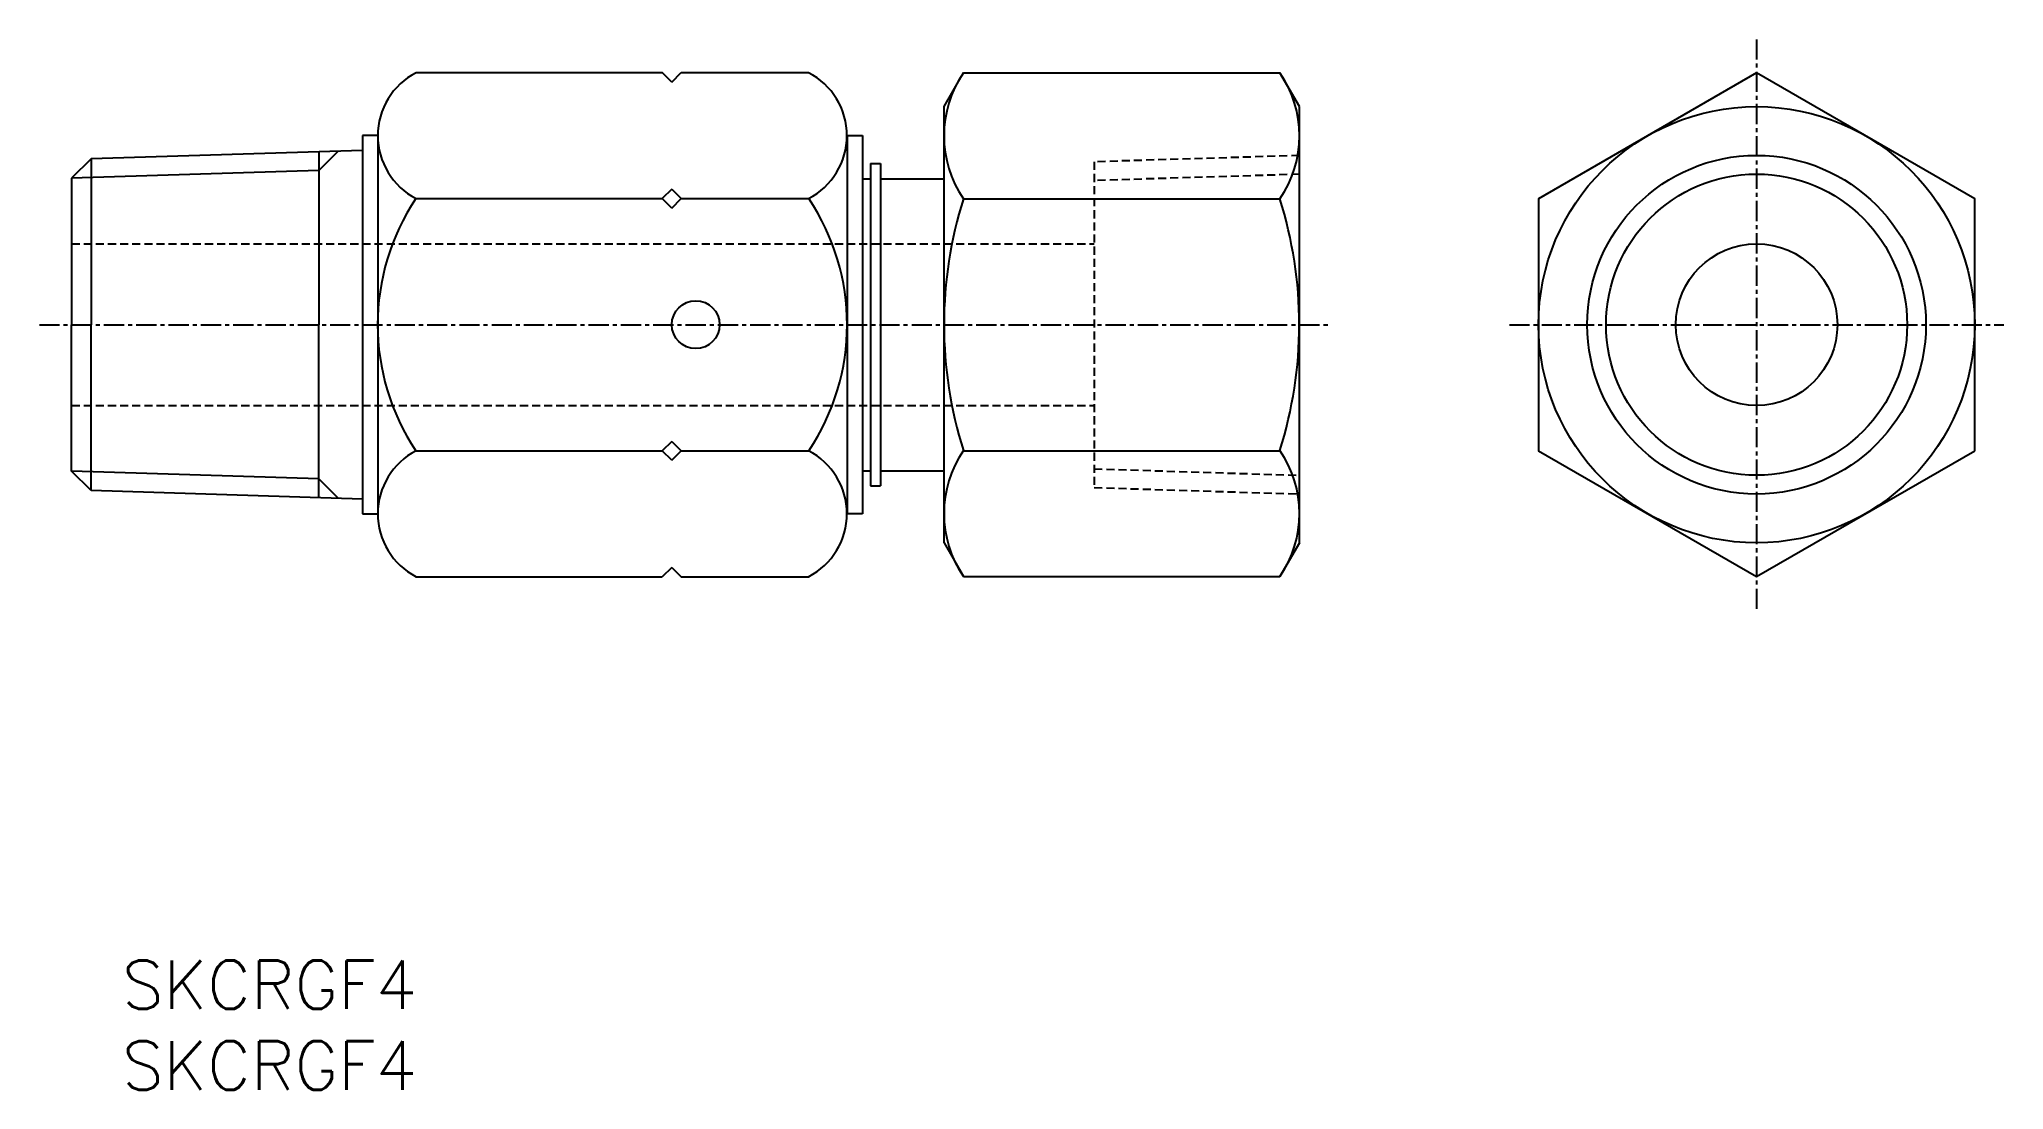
# Model space of a CAD drawing. Extents: x 75 to 196, y 57 to 122.
import ezdxf
from ezdxf.enums import TextEntityAlignment as Align

# ---------------------------------------------------------------- set-up
doc = ezdxf.new("R2010")
doc.units = 0
doc.linetypes.add('CENTER', pattern=[2, 1.25, -0.25, 0.25, -0.25])
doc.linetypes.add('DASHED', pattern=[0.75, 0.5, -0.25])
doc.layers.get('0').update_dxf_attribs({"linetype": 'CONTINUOUS'})
doc.layers.add('CENTER', color=1, linetype='CENTER')
doc.styles.get("Standard").update_dxf_attribs({"font": 'txt.shx', "bigfont": 'extfont.shx'})

msp = doc.modelspace()

# ---------------------------------------------------------------- linework, layer by layer
for p, q in [((97.89, 119.6), (113.13, 119.6)), ((113.72, 119.01), (113.13, 119.6)), ((113.72, 119.01), (114.31, 119.6)), ((114.31, 119.6), (122.2, 119.6)), ((94.57, 115.7), (94.57, 92.3)), ((95.52, 115.7), (94.57, 115.7)), ((95.52, 115.7), (95.52, 92.3)), ((124.57, 115.7), (124.57, 92.3)), ((124.57, 115.7), (125.52, 115.7)), ((125.52, 115.7), (125.52, 92.3)), ((94.57, 114.78), (77.77, 114.26)), ((91.87, 114.7), (91.87, 104)), ((77.77, 114.26), (76.57, 113.06)), ((77.77, 114.26), (77.77, 104)), ((126.02, 113.97), (126.02, 94.03)), ((126.02, 113.97), (126.63, 113.97)), ((126.63, 113.97), (126.63, 94.03)), ((76.57, 113.06), (76.57, 104)), ((113.72, 112.38), (113.13, 111.8)), ((113.72, 112.38), (114.31, 111.8)), ((125.52, 113.03), (126.02, 113.03)), ((126.63, 113.03), (130.57, 113.03)), ((97.89, 111.8), (113.13, 111.8)), ((113.72, 111.21), (113.13, 111.8)), ((113.72, 111.21), (114.31, 111.8)), ((114.31, 111.8), (122.2, 111.8)), ((76.57, 94.94), (76.57, 104)), ((77.77, 93.74), (77.77, 104)), ((91.87, 93.3), (91.87, 104)), ((97.89, 96.2), (113.13, 96.2)), ((113.72, 96.78), (113.13, 96.2)), ((113.72, 95.61), (113.13, 96.2)), ((113.72, 96.78), (114.31, 96.2)), ((113.72, 95.61), (114.31, 96.2)), ((114.31, 96.2), (122.2, 96.2)), ((77.77, 93.74), (76.57, 94.94)), ((125.52, 94.96), (126.02, 94.96)), ((126.63, 94.96), (130.57, 94.96)), ((94.57, 93.21), (77.77, 93.74)), ((126.02, 94.03), (126.63, 94.03)), ((94.57, 92.3), (95.52, 92.3)), ((125.52, 92.3), (124.57, 92.3)), ((113.72, 88.98), (113.13, 88.4)), ((113.72, 88.98), (114.31, 88.4)), ((97.89, 88.4), (113.13, 88.4)), ((114.31, 88.4), (122.2, 88.4))]:
    msp.add_line(p, q)
at = {"color": 7, "linetype": 'CONTINUOUS'}
for p, q in [((130.57, 117.5), (131.77, 119.59)), ((131.77, 119.59), (151.36, 119.59)), ((152.57, 117.5), (151.36, 119.59)), ((130.57, 90.5), (130.57, 117.5)), ((152.57, 90.5), (152.57, 117.5)), ((152.57, 90.5), (152.57, 117.5)), ((187.62, 115.69), (187.62, 115.69)), ((190.99, 113.74), (190.99, 113.74)), ((131.77, 111.79), (151.36, 111.79)), ((131.77, 96.2), (151.36, 96.2)), ((130.57, 90.5), (131.77, 88.41)), ((152.57, 90.5), (151.36, 88.41)), ((131.77, 88.41), (151.36, 88.41))]:
    msp.add_line(p, q, dxfattribs=at)
at = {"color": 3}
for p, q in [((93.07, 114.74), (91.87, 113.54)), ((91.87, 113.54), (76.57, 113.06)), ((91.87, 94.46), (76.57, 94.94)), ((93.07, 93.26), (91.87, 94.46))]:
    msp.add_line(p, q, dxfattribs=at)
at = {"color": 3, "linetype": 'DASHED'}
for p, q in [((152.57, 114.47), (139.87, 114.08)), ((139.87, 114.08), (139.87, 93.92)), ((152.57, 113.31), (139.87, 112.92)), ((76.57, 109), (139.87, 109)), ((76.57, 99), (139.87, 99)), ((139.87, 95.08), (152.57, 94.68)), ((139.87, 93.92), (152.57, 93.52))]:
    msp.add_line(p, q, dxfattribs=at)
at = {"color": 7, "linetype": 'CONTINUOUS'}
msp.add_lwpolyline([(194.37, 96.2), (194.37, 111.79), (180.87, 119.59), (167.37, 111.79), (167.37, 96.2), (180.87, 88.41)], close=True, dxfattribs=at)
for radius in [13.5, 9.32, 5]:
    msp.add_circle((180.87, 104), radius, dxfattribs=at)
at = {"color": 3, "linetype": 'CONTINUOUS'}
msp.add_circle((180.87, 104), 10.48, dxfattribs=at)
msp.add_circle((115.2, 104), 1.48)
for centre, radius, start, end in [((99.91, 115.7), 4.39, 117.4231, 242.5769), ((120.17, 115.7), 4.39, 297.4231, 62.5769), ((109.53, 104), 14.02, 146.1954, 213.8046), ((110.55, 104), 14.02, 326.1954, 33.8046), ((99.91, 92.3), 4.39, 117.4231, 242.5769), ((120.17, 92.3), 4.39, 297.4231, 62.5769)]:
    msp.add_arc(centre, radius, start, end)
at = {"color": 7, "linetype": 'CONTINUOUS'}
for centre, radius, start, end in [((137.47, 115.69), 6.9, 145.6157, 214.3843), ((145.67, 115.69), 6.9, 325.6157, 34.3843), ((156.36, 104), 25.79, 162.412, 197.588), ((126.77, 104), 25.79, 342.412, 17.588), ((137.47, 92.31), 6.9, 145.6157, 214.3843), ((145.67, 92.31), 6.9, 325.6157, 34.3843)]:
    msp.add_arc(centre, radius, start, end, dxfattribs=at)
at = {"layer": 'CENTER', "color": 1, "linetype": 'CENTER'}
for p, q in [((180.87, 121.66), (180.87, 86.33)), ((165.57, 104), (196.17, 104))]:
    msp.add_line(p, q, dxfattribs=at)
at = {"layer": 'CENTER'}
msp.add_line((74.57, 104), (154.57, 104), dxfattribs=at)

# ---------------------------------------------------------------- texts
at = {"color": 7, "linetype": 'CONTINUOUS'}
for p in [(79.69, 63.15), (79.69, 58.15)]:
    msp.add_text('SKCRGF4', height=3, dxfattribs=at).set_placement(p, align=Align.MIDDLE_LEFT)

doc.saveas('drawing.dxf')
